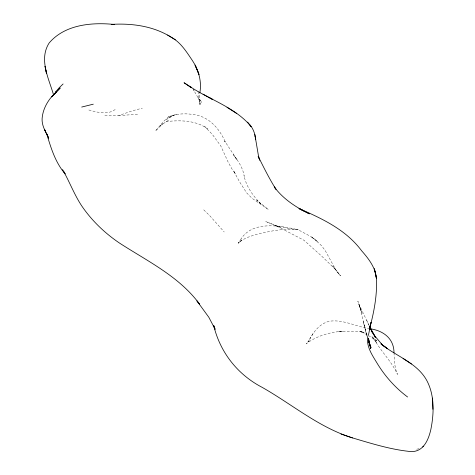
<?xml version="1.0" encoding="UTF-8"?>
<svg xmlns="http://www.w3.org/2000/svg" width="475" height="475" viewBox="0 0 475 475"><rect width="100%" height="100%" fill="white"/><g stroke="black" fill="none" stroke-linecap="round" stroke-linejoin="round"><path stroke-width="0.36" stroke-dasharray="2.38 1.78" d="M313.072 333.634L309.997 338.449L308.518 341.982C312.372 332.981 319.295 323.713 329.187 321.29C342.701 319.099 355.686 326.473 368.921 328.528M201.418 101.793L200.028 104.803L198.58 97.862L201.418 101.793L198.598 98.675L193.438 89.704M309.267 340.207L306.167 343.894C316.582 335.73 329.977 332.203 342.98 331.182L338.093 331.413L357.301 331.295L363.256 332.239L359.272 331.122L364.307 333.052L361.475 331.758L367.217 334.881M168.708 116.678L163.459 121.57L155.408 131.041L162.996 123.684L160.057 125.75L168.334 120.377L166.232 121.552C180.078 120.104 195.813 120.163 207.468 128.778L204.737 126.617L212.26 134.288L220.756 145.902L228.232 162.308L231.8 168.714L235.511 174.111L233.575 170.774L239.477 181.688L246.572 192.773L252.118 198.372L268.333 209.481L256.69 200.189L261.493 204.63C253.561 196.424 246.317 187.108 244.049 175.679L244.203 176.332C243.034 168.203 238.379 160.906 233.195 154.708L237.334 160.17L224.663 141.022L225.53 142.72C220.352 130.002 210.514 118.085 196.525 115.057C187.304 113.222 177.573 113.282 168.708 116.678L176.801 114.362M115.199 109.517C107.237 115.312 97.238 112.266 88.623 109.915M104.856 115.17L118.584 115.591L133 110.633L142.328 108.146M416.706 449.178L420.618 448.477M118.584 115.591L137.934 114.273M368.493 335.57L376.865 340.902M376.912 340.741L371.539 336.318L376.889 343.164L374.015 338.847C380.784 351.405 391.703 361.297 397.45 374.413C394.707 367.893 394.191 360.626 394.084 353.626M193.171 89.508L194.109 90.381L192.708 88.671M203.745 209.849L209.73 215.656L224.206 231.972M335.451 269.438L322.329 256.726L304.16 240.392L278.107 226.717L265.762 221.516L280.66 227.377L274.615 225.56L288.747 228.475L298.175 229.775L311.131 236.704L314.337 239.008L321.504 245.658L325.244 250.604L335.819 269.877L340.403 275.815L332.714 265.935L340.403 275.815M368.879 324.971L358.833 304.03L362.14 313.601L357.865 301.18L360.685 310.044L359.527 306.084L367.021 336.532M366.658 320.209L369.461 326.242M366.843 335.599L363.221 321.468L366.949 336.146M198.027 91.461L200.028 104.803L199.625 94.442M241.134 238.747L238.26 243.325L241.817 239.922L238.527 242.82C245.949 236.633 255.633 234.591 264.812 232.501C275.773 230.025 286.936 228.469 298.175 229.775C280.179 225.643 253.157 220.531 241.134 238.747M170.656 116.743L166.464 119.415L174.23 115.087L170.656 116.743M316.789 241.009L311.131 236.704L317.223 241.365L316.789 241.009"/><path stroke-width="0.71" d="M367.87 335.724C365.809 346.133 372.192 355.062 377.251 363.458C385.13 376.408 395.443 387.921 407.592 396.993M199.785 93.07C201.97 81.765 198.692 70.116 192.452 60.634C186.592 51.965 180.767 42.394 171.267 37.258C153.425 26.006 131.937 23.127 111.239 24.385L113.751 24.463M368.457 335.136L371.04 322.406L369.402 329.597M369.918 327.352C374.11 311.547 377.192 295.147 376.491 278.736C375.624 267.757 368.713 258.786 361.653 250.812C345.972 229.74 322.412 218.755 299.084 208.555L309.296 213.809L299.084 208.555M55.605 92.625L56.145 91.348L59.262 87.685L63.098 83.962M54.477 94.501L56.145 91.348M55.646 92.643L60.218 87.964L51.65 96.888L56.311 91.954C48.652 98.842 42.863 108.235 42.103 118.673C41.699 125.881 45.814 131.943 48.717 138.195L46.954 134.158M422.702 446.939L423.747 446.173M81.706 107.053L93.284 104.179M114.309 24.457C91.651 22.159 64.843 24.546 49.145 42.988C38.629 59.482 48.872 78.595 53.616 95.089M370.239 328.813C383.426 330.659 394.102 338.669 394.001 352.931M62.575 169.563C69.35 181.331 74.058 194.216 81.528 205.61C91.556 220.465 104.767 233.136 119.611 243.141C147.755 261.357 179.283 276.509 199.637 304.208L196.947 300.942L208.828 317.276L215.145 329.306L213.655 325.304C220.079 352.319 237.53 374.561 262.188 387.368C292.155 404.356 319.2 427.625 352.521 437.914C370.69 443.282 389.019 449.059 407.865 451.25C422.418 453.904 428.272 441.103 430.914 429.162C434.037 413.357 434.637 395.628 427.037 380.974C417.394 362.758 396.15 356.398 381.039 343.959M341.008 434.025L352.521 437.914M191.288 87.762L184.051 82.733L191.728 87.667L189.4 86.212C209.695 99.839 235.184 107.243 251.061 126.546L247.612 122.075M203.068 94.181L212.313 99.293L209.849 97.915M303.673 210.912C292.452 204.933 281.889 197.244 274.259 186.948L275.975 189.264C269.283 178.707 263.75 167.467 258.163 156.299L258.905 158.341M167.622 35.025L175.376 39.811M236.728 113.519L227.008 107.32M411.439 363.975L403.067 358.483M381.11 343.947L387.6 348.769L381.419 344.227L382.523 345.076L375.001 336.199L371.693 330.933M249.292 124.236C253.377 128.369 255.111 134.11 255.704 139.763L254.855 134.514M63.68 171.416L65.152 173.892C55.237 162.349 50.837 147.678 46.627 133.445M372.085 331.746L375.428 337.517L369.865 326.853M369.805 326.966L372.578 332.951L369.776 326.913M46.865 134.502L44.543 129.402L45.351 131.219M368.832 341.846L371.028 347.658L368.273 340.207L370.738 348.608L368.404 338.123L369.122 342.772L368.653 339.215M259.766 160.366L258.406 155.545L255.152 136.295M432.879 409.254L432.369 398.08M197.547 70.858L195.106 65.051L199.019 74.474L197.547 70.858M375.214 272.127L374.348 268.737L376.491 278.736L375.214 272.127M46.437 73.203L45.06 66.369L46.437 73.203"/></g></svg>
